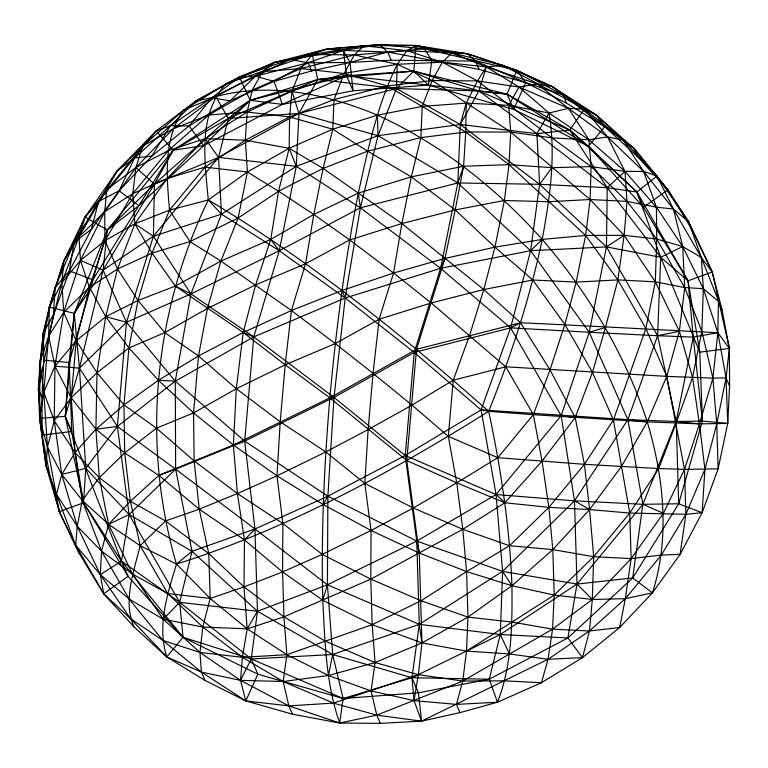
<?xml version="1.0" encoding="UTF-8"?>
<svg xmlns="http://www.w3.org/2000/svg" width="768" height="768" viewBox="0 0 768 768"><rect width="100%" height="100%" fill="white"/><g stroke="black" fill="none" stroke-linecap="round" stroke-linejoin="round"><path stroke-width="1.15" d="M292.445 714.202L288.835 705.869L283.21 681.504L286.858 654.691L283.93 616.838L282.566 571.949L282.883 523.517L276.979 475.824L280.224 421.834L285.197 364.81L291.418 310.512L305.578 263.75L313.795 214.454L323.098 168.413L332.765 129.216L334.051 99.562L344.083 73.498L354.374 54.931L363.907 45.744L406.915 50.688L451.814 52.944L486.336 66.883L518.938 87.034L548.986 113.011C556.224 155.078 549.878 197.894 542.198 239.414C529.882 298.282 511.085 355.584 488.688 411.341C500.89 468.758 509.731 527.011 511.939 585.734C512.323 624.864 511.978 665.261 497.51 702.211L460.013 712.618L421.555 721.162L380.352 723.36L339.725 723.034L292.445 714.202L245.779 700.915L205.008 680.429L166.829 656.938L134.035 626.918L103.699 593.798L79.315 553.526L59.328 511.642L45.994 465.744L39.619 418.339L38.4 389.232L39.984 362.323L43.306 333.062L49.334 307.085L63.907 260.726L85.066 217.046L117.072 171.043L156.211 130.896L195.83 100.973L239.338 77.002L274.685 62.39L327.274 48.97L379.67 44.64L416.035 45.485L467.414 53.75L516.797 70.339L552.307 86.582L596.592 115.229L633.917 148.358L667.862 189.811L688.627 221.741L712.224 271.958L722.006 309.638L729.36 348.432L729.6 386.16L727.728 423.427L718.109 468.826L702.125 512.736L680.102 554.342L652.445 592.848L619.69 627.494L582.461 657.648L541.478 682.704L497.51 702.211L456.451 704.4L414.048 700.618L371.098 690.931L328.435 675.523L286.858 654.691L247.181 628.829L210.154 598.435L176.486 564.086L140.179 545.683L108.576 524.333L82.262 500.438L61.766 474.48L47.453 446.938L39.619 418.339L39.984 362.323L49.334 307.085L63.907 260.726L74.054 242.429L117.072 171.043L142.819 145.949L183.504 110.275L226.032 83.846L274.685 62.39L312.307 54.528L363.907 45.744L416.035 45.485L451.814 52.944L502.762 65.27L552.307 86.582L584.419 109.075L633.917 148.358L667.862 189.811L692.237 230.074L712.224 271.958L729.36 348.432L726.048 377.942L716.746 423.955L704.928 469.315L685.862 514.282L661.334 555.082L625.325 598.694L589.469 630.998L548.054 659.27L421.555 721.162L376.79 715.133L333.437 703.114L283.21 681.504L242.381 657.312L202.81 627.053L167.75 593.558L132.586 574.118L101.539 551.126L77.242 526.224L56.496 494.323L45.994 465.744L39.619 418.339L43.766 392.275L48.672 336.077L49.334 307.085L61.805 282.72L78.989 236.832L85.066 217.046L142.819 145.949L156.211 130.896L170.448 125.702L211.958 97.661L239.338 77.002L290.141 59.414L327.274 48.97L379.67 44.64L424.406 48.806L467.414 53.75L516.797 70.339L562.944 94.848L596.592 115.229L623.136 139.978L656.986 176.035L688.627 221.741L692.237 230.074M637.517 156.682L604.733 126.662L562.944 94.848L525.773 82.685L475.507 61.066L391.2 60.25L387.648 52.032L379.67 44.64L343.43 50.448L346.56 75.734L282.317 104.39L203.654 145.651L173.213 150.221L156.211 130.896L98.554 201.562L85.066 217.046L55.085 287.616L43.306 333.062L38.4 389.232L42.202 435.168L49.555 473.962L59.328 511.642L83.51 502.771L85.766 468.355L79.43 368.102L74.256 313.363L103.075 270.173L153.418 236.246L221.443 214.157L296.323 166.33L378.01 135.658L460.291 124.483L536.899 133.67L569.702 130.022L607.229 187.709L660.71 257.29L688.042 280.838L712.224 271.958L701.347 257.587L682.704 246.528L656.746 239.04L624.115 235.315L585.619 235.44L542.198 239.414L494.928 247.152L444.97 258.442L393.552 273.014L341.942 290.515L291.418 310.512L243.216 332.506L198.518 355.958L158.438 380.304L123.955 404.918L95.914 429.226L75.014 452.602L61.766 474.48L56.496 494.323L75.706 545.184L103.699 593.798L128.064 576.346L121.469 561.11L65.261 416.371L74.256 313.363L92.861 279.821L173.213 150.221L228.374 118.445L317.75 79.507L413.789 71.136L478.886 90.95L569.702 130.022L636.902 192.019L643.498 207.254L688.042 280.838L693.254 337.104L676.205 421.498L642.874 504.307L577.008 584.074L500.275 634.531L411.955 677.741L343.133 698.496L251.28 658.982L183.043 637.296L121.469 561.11L83.51 502.771L71.779 431.434L69.158 362.515L107.338 229.987L154.397 184.147L228.374 118.445L250.186 100.32L346.56 75.734L507.091 94.157L588.509 146.304L636.902 192.019L688.042 280.838L699.773 352.166L702.403 421.085L678.691 503.779L632.698 577.949L567.898 637.949L489.235 679.219L418.474 692.803L343.133 698.496L257.875 674.218L183.043 637.296L128.064 576.346L83.51 502.771L65.261 416.371L69.158 362.515L74.256 313.363L107.338 229.987L173.213 150.221L250.186 100.32L317.75 79.507L346.56 75.734L413.789 71.136L507.091 94.157L569.702 130.022L588.509 146.304L643.498 207.254L667.862 189.811L637.517 156.682L633.917 148.358L604.733 126.662L566.544 103.181L525.773 82.685L516.797 70.339L424.406 48.806L387.648 52.032L343.43 50.448L327.274 48.97L226.032 83.846C197.357 114.442 204.893 161.933 208.301 199.949C153.869 311.952 141.158 444.403 176.486 564.086C167.51 593.75 156.778 626.16 166.829 656.938L201.398 672.096L245.779 700.915L288.835 705.869L333.437 703.114L418.339 674.669L462.739 681.043L504.605 680.842L541.478 682.704L548.054 659.27L552.576 629.136L554.198 595.094L552.816 549.6L548.88 507.35L542.045 461.069L533.347 414.682L505.776 366.806L431.194 302.966L393.552 273.014L349.69 239.942L313.795 214.454L278.563 191.261L247.411 172.013L204.998 167.136L167.155 178.445L132.768 193.642L104.717 211.776L78.989 236.832L63.907 260.726L61.805 282.72L48.672 336.077L39.984 362.323L43.766 392.275L47.453 446.938L59.328 511.642L79.315 553.526M343.43 50.448L274.685 62.39L262.531 71.606L215.779 96.576L183.504 110.275C162.893 139.219 166.733 176.698 169.498 210.134L189.955 241.584L220.906 261.072L291.418 310.512L335.28 343.574L373.046 373.382L411.965 405.11L448.33 436.378L497.837 457.68L584.419 464.323L658.714 468.538L684.499 469.382L718.109 468.826L716.746 423.955L712.896 378.125L701.837 331.363L684.71 287.597L656.746 239.04L627.005 201.398L591.101 166.608L552.038 137.923L477.485 80.957L442.387 62.218L406.915 50.688L354.374 54.931L301.027 68.544L252.24 90.154L208.781 114.96L168.298 150.614L132.768 193.642L104.957 240.672L89.453 287.28L76.214 340.771L71.242 397.795L75.014 452.602L82.262 500.438L77.242 526.224L75.706 545.184L100.32 574.656L129.12 599.03L163.181 619.171L199.949 652.426L240.518 680.352L288.835 705.869L339.725 723.034L343.133 698.496L332.678 654.509L327.427 584.803L327.878 496.205L334.003 397.382L345.197 298.022L360.355 207.83L378.01 135.658L396.422 88.55L397.277 64.291L406.915 50.688L416.035 45.485L424.406 48.806L431.827 60.566L428.419 85.104L353.078 90.797L282.317 104.39L250.186 100.32L203.654 145.651L138.864 205.651L107.338 229.987L103.075 270.173L79.43 368.102L65.261 416.371L71.779 431.434L42.202 435.168L41.952 397.44L43.824 360.173L43.306 333.062L53.443 314.784L69.427 270.864L91.45 229.258L119.107 190.762L151.862 156.106L189.091 125.962L230.074 100.896L274.042 81.398L307.987 62.774L343.43 50.448L350.006 62.438L353.078 90.797L346.56 75.734M391.2 60.25L350.006 62.438L307.987 62.774L255.446 76.186L239.338 77.002L195.83 100.973L170.448 125.702L134.563 157.949L117.072 171.043L78.989 236.832L80.458 260.438L89.453 287.28L105.744 316.694L128.928 347.962L158.438 380.304L193.546 412.925L233.386 445.037L276.979 475.824L323.251 504.557L371.059 530.506L419.232 553.037L466.579 571.603L511.939 585.734L554.198 595.094L592.301 599.453L625.325 598.694L652.445 592.848C670.243 537.082 663.677 477.11 647.261 421.872C625.344 354.518 588.336 292.934 542.198 239.414C495.898 187.882 440.698 143.904 377.386 115.162C326.774 93.821 269.894 82.147 215.779 96.576L173.222 128.822L142.819 145.949L135.888 167.539L132.768 193.642L134.832 223.805L152.054 253.152L175.354 286.099L243.216 332.506L285.197 364.81L329.856 397.834L406.771 460.56L456.73 482.842L504.845 502.762L548.88 507.35L589.574 509.568L629.75 513.053L685.862 514.282L702.125 512.736L704.928 469.315L699.437 423.869L692.534 377.405L679.354 331.238L655.315 281.808L624.115 235.315L590.112 199.526L510.701 132.019L432.24 80.515L397.277 64.291L354.374 54.931L312.307 54.528L301.027 68.544L291.994 91.162L289.594 116.909L289.162 148.291L278.563 191.261L270.739 239.434L255.648 284.87L243.216 332.506L236.314 388.733L233.386 445.037L237.418 493.536L244.483 539.962L243.994 586.925L247.181 628.829L242.381 657.312L240.518 680.352L245.779 700.915L257.875 674.218L251.28 658.982L179.674 602.323L121.469 561.11L129.11 514.512L117.379 426.451L126.49 322.262L153.418 236.246L154.397 184.147L173.213 150.221M727.728 423.427L702.403 421.085L676.205 421.498L627.898 419.645L481.066 409.891L405.216 455.472L327.878 496.205L254.957 528.989L191.99 551.328L176.486 564.086C287.424 529.075 390.403 472.81 488.688 411.341C400.934 333.811 309.005 260.093 208.301 199.949L221.443 214.157L279.264 250.723L345.197 298.022L414.211 352.454L481.066 409.891L488.688 411.341L533.347 414.682L647.261 421.872L699.437 423.869L727.728 423.427L726.048 377.942L717.859 332.726L703.315 288.643L682.704 246.528L656.41 207.187L624.95 171.379L588.912 139.786L548.986 113.011L508.79 105.322L466.253 103.104L422.17 106.406L377.386 115.162L332.765 129.216L289.162 148.291L247.411 172.013L208.301 199.949L169.498 210.134L134.832 223.805L104.957 240.672L80.458 260.438L61.805 282.72L63.725 312.346L76.214 340.771L96.989 372.701L123.955 404.918L156.432 428.189L194.141 460.915L237.418 493.536L282.883 523.517L322.214 554.4L370.79 579.13L421.066 600.758L467.962 617.098L511.891 622.042L552.576 629.136L589.469 630.998L619.69 627.494L625.325 598.694L631.133 558.595L629.75 513.053L613.402 420L592.454 372.346L564.864 324.432L532.79 280.013L494.928 247.152L455.213 209.933L411.302 176.832L367.632 151.181L332.765 129.216L289.594 116.909L247.162 112.032L208.781 114.96L173.222 128.822L135.888 167.539L104.717 211.776L80.458 260.438L63.725 312.346L54.922 366.211L54.259 420.701L61.766 474.48L77.242 526.224L100.32 574.656L130.435 618.586L166.829 656.938L183.043 637.296L179.674 602.323L191.99 551.328L175.632 469.181L175.277 381.149L190.944 293.933L221.443 214.157L218.544 157.382L228.374 118.445L215.779 96.576M416.035 45.485L413.789 71.136L428.419 85.104L513.677 109.392L588.509 146.304L604.733 126.662L596.592 115.229L502.762 65.27L486.336 66.883L442.387 62.218L397.277 64.291L344.083 73.498L291.994 91.162L247.162 112.032L205.162 138.624L167.155 178.445L134.832 223.805L117.542 268.992L105.744 316.694L96.989 372.701L95.914 429.226L99.312 477.658L108.576 524.333L132.586 574.118L163.181 619.171L179.674 602.323L257.453 611.27L327.427 584.803L416.755 541.094L496.032 494.544L561.158 415.68L589.21 332.266L606.461 246.902L607.229 187.709L624.95 171.379L643.613 171.456L656.986 176.035L673.392 209.03L701.347 257.587L722.006 309.638M566.544 103.181L562.944 94.848L552.307 86.582L537.341 83.981L486.336 66.883L477.485 80.957L466.253 103.104L465.744 132.019L463.603 166.253L455.213 209.933L444.97 258.442L416.486 349.306L406.771 460.56L419.232 553.037L421.958 642.922L418.339 674.669L414.048 700.618L421.555 721.162L418.474 692.803L411.955 677.741L419.28 624.317L416.755 541.094L405.216 455.472L414.211 352.454L440.582 268.32L457.834 182.957L463.603 166.253L509.021 164.64L551.914 167.683L591.101 166.608L624.95 171.379L627.005 201.398L624.115 235.315L617.885 279.917L605.482 327.494L592.454 372.346L575.184 417.59L542.045 461.069L504.845 502.762L462.826 529.306L370.79 579.13L283.93 616.838L247.181 628.829L202.81 627.053L163.181 619.171M397.277 64.291C377.174 104.717 367.997 149.347 358.32 193.114C344.966 260.755 336.086 329.194 329.856 397.834C324.221 465.13 321.053 532.694 322.752 600.24C325.018 641.424 325.757 683.75 339.725 723.034L376.79 715.133L462.739 681.043L552.576 629.136L592.301 599.453L631.133 558.595L663.446 513.302L684.499 469.382L699.437 423.869L712.896 378.125L717.859 332.726L718.445 301.421L703.315 288.643L684.71 287.597L655.315 281.808L617.885 279.917L576.182 282.106L532.79 280.013L483.773 289.546L431.194 302.966L379.152 319.219L335.28 343.574L285.197 364.81L236.314 388.733L193.546 412.925L156.432 428.189L124.694 452.928L99.312 477.658L82.262 500.438L101.539 551.126L129.12 599.03L162.874 640.426L201.398 672.096L205.008 680.429M592.301 599.453L593.702 556.704L589.574 509.568L584.419 464.323L575.184 417.59L550.013 369.888L520.579 322.752L483.773 289.546L401.856 223.546L323.098 168.413L289.162 148.291L245.338 140.189L205.162 138.624L168.298 150.614L135.888 167.539L106.771 189.6L104.717 211.776L104.957 240.672L117.542 268.992L138.01 300.461L164.784 332.64L198.518 355.958L236.314 388.733L280.224 421.834L325.814 451.93L364.81 483.437L413.28 507.984L462.826 529.306L509.578 545.722L552.816 549.6L593.702 556.704L631.133 558.595L661.334 555.082L680.102 554.342L685.862 514.282L684.499 469.382L666.768 376.368L645.869 328.531L617.885 279.917L585.619 235.44L509.021 164.64L465.744 132.019L387.35 85.968L344.083 73.498L301.027 68.544L262.531 71.606L252.24 90.154L247.162 112.032L245.338 140.189L247.411 172.013L238.109 218.026L220.906 261.072L207.456 308.448L198.518 355.958L193.546 412.925L194.141 460.915L199.229 509.194L208.79 553.574L210.154 598.435L202.81 627.053L199.949 652.426L201.398 672.096L240.518 680.352L283.21 681.504L328.435 675.523L375.062 662.554L421.958 642.922L467.962 617.098L511.939 585.734L552.816 549.6L589.574 509.568L621.322 466.646L647.261 421.872L666.768 376.368L679.354 331.238L684.71 287.597L682.704 246.528L673.392 209.03L643.613 171.456L623.136 139.978L607.565 136.925L588.912 139.786L552.038 137.923L510.701 132.019L465.744 132.019L420.931 137.578L367.632 151.181L323.098 168.413L278.563 191.261L238.109 218.026L189.955 241.584L152.054 253.152L117.542 268.992L89.453 287.28L63.725 312.346L48.672 336.077L54.922 366.211L71.242 397.795L95.914 429.226L124.694 452.928L158.822 475.373L199.229 509.194L244.483 539.962L282.566 571.949L322.752 600.24L372.173 624.672L421.958 642.922L466.522 651.091L509.434 653.952L548.054 659.27L582.461 657.648L589.469 630.998L592.301 599.453L577.008 584.074L502.598 571.373L416.755 541.094L327.878 496.205L244.675 441.091L175.277 381.149L126.49 322.262L103.075 270.173L80.458 260.438M497.51 702.211L489.235 679.219L500.275 634.531L502.598 571.373L496.032 494.544L481.066 409.891L510.586 327.869L530.611 250.704L539.606 184.291L536.899 133.67L548.986 113.011L568.445 108.336L584.419 109.075L607.565 136.925L643.613 171.456L656.41 207.187L656.746 239.04L655.315 281.808L645.869 328.531L613.402 420L584.419 464.323L548.88 507.35L509.578 545.722L466.579 571.603L421.066 600.758L372.173 624.672L286.858 654.691L242.381 657.312L199.949 652.426L162.874 640.426L130.435 618.586L103.699 593.798L100.32 574.656L101.539 551.126L108.576 524.333L130.378 501.274L158.822 475.373L233.386 445.037L244.675 441.091L334.003 397.382L414.211 352.454L510.586 327.869L520.579 322.752C586.368 325.757 652.128 329.395 717.859 332.726L729.36 348.432L699.773 352.166L660.71 257.29L636.902 192.019L607.229 187.709L539.606 184.291L457.834 182.957L360.355 207.83L279.264 250.723L190.944 293.933L126.49 322.262L79.43 368.102L54.922 366.211L43.766 392.275L54.259 420.701L75.014 452.602L99.312 477.658L130.378 501.274L165.542 520.963L208.79 553.574L243.994 586.925L283.93 616.838L324.845 640.944L375.062 662.554L418.339 674.669M702.125 512.736L678.691 503.779L676.205 421.498L657.61 335.722L660.71 257.29L682.704 246.528M652.445 592.848L632.698 577.949L642.874 504.307L627.898 419.645L589.21 332.266L530.611 250.704L457.834 182.957L460.291 124.483L466.253 103.104M460.013 712.618L456.451 704.4L462.739 681.043L466.522 651.091L467.962 617.098L466.579 571.603L462.826 529.306L456.73 482.842L448.33 436.378L453.235 380.208L469.622 335.299L483.773 289.546L494.928 247.152L504.365 200.477L509.021 164.64L510.701 132.019L508.79 105.322L518.938 87.034L537.341 83.981L568.445 108.336L607.565 136.925L624.95 171.379M240.518 680.352L251.28 658.982L257.453 611.27L254.957 528.989L244.675 441.091L253.776 336.902L279.264 250.723L296.323 166.33L298.944 113.424L291.994 91.162M41.952 397.44L38.4 389.232L53.443 314.784L55.085 287.616L69.427 270.864L74.054 242.429L91.45 229.258L98.554 201.562L119.107 190.762L134.563 157.949L151.862 156.106L170.448 125.702L189.091 125.962L211.958 97.661L290.141 59.414L307.987 62.774L311.549 70.982L350.006 62.438L387.648 52.032L479.117 69.398L525.773 82.685L513.677 109.392L507.091 94.157L516.797 70.339M582.461 657.648L567.898 637.949L577.008 584.074L574.483 500.842L561.158 415.68L510.586 327.869L440.582 268.32L360.355 207.83L296.323 166.33L218.544 157.382L154.397 184.147L103.075 270.173M328.435 675.523L332.678 654.509L419.28 624.317L502.598 571.373L574.483 500.842L627.898 419.645L657.61 335.722L606.461 246.902L539.606 184.291L460.291 124.483L396.422 88.55L317.75 79.507L298.944 113.424L218.544 157.382L153.418 236.246L190.944 293.933L253.776 336.902L334.003 397.382L405.216 455.472L496.032 494.544L574.483 500.842L642.874 504.307L678.691 503.779M322.752 600.24L327.427 584.803L254.957 528.989L175.632 469.181L117.379 426.451L79.43 368.102M460.291 124.483L478.886 90.95L486.336 66.883M61.766 474.48L85.766 468.355L117.379 426.451L175.277 381.149L253.776 336.902L345.197 298.022L440.582 268.32L444.97 258.442M323.251 504.557L327.878 496.205M247.181 628.829L257.453 611.27L191.99 551.328L129.11 514.512L85.766 468.355M569.702 130.022L584.419 109.075M414.211 352.454L416.486 349.306L520.579 322.752M539.606 184.291L551.914 167.683M54.922 366.211L76.214 340.771L105.744 316.694L138.01 300.461L175.354 286.099L220.906 261.072L270.739 239.434L313.795 214.454L358.32 193.114L411.302 176.832L463.603 166.253M244.483 539.962L254.957 528.989M228.374 118.445L298.944 113.424L396.422 88.55L413.789 71.136M108.576 524.333L129.11 514.512L175.632 469.181L244.675 441.091M440.582 268.32L530.611 250.704L542.198 239.414M636.902 192.019L656.986 176.035M530.611 250.704L606.461 246.902L624.115 235.315M100.32 574.656L121.469 561.11M466.522 651.091L554.198 595.094L593.702 556.704L629.75 513.053L658.714 468.538L676.128 423.178L692.534 377.405L701.837 331.363L703.315 288.643L701.347 257.587L688.627 221.741L673.392 209.03L656.41 207.187L627.005 201.398L590.112 199.526L548.611 201.734L504.365 200.477L455.213 209.933L401.856 223.546L349.69 239.942L305.578 263.75L255.648 284.87L207.456 308.448L164.784 332.64L128.928 347.962L96.989 372.701L71.242 397.795L54.259 420.701L47.453 446.938L45.994 465.744L49.555 473.962M233.386 445.037L329.856 397.834L416.486 349.306M158.822 475.373L175.632 469.181M510.586 327.869L589.21 332.266L605.482 327.494M195.83 100.973L211.958 97.661L230.074 100.896L255.446 76.186L274.042 81.398L311.549 70.982M589.21 332.266L657.61 335.722L679.354 331.238M657.61 335.722L693.254 337.104L717.859 332.726M95.914 429.226L117.379 426.451M577.008 584.074L632.698 577.949M329.856 397.834L334.003 397.382M39.619 418.339L65.261 416.371M251.28 658.982L332.678 654.509L411.955 677.741L489.235 679.219M396.422 88.55L478.886 90.95L507.091 94.157M158.438 380.304L175.277 381.149M327.427 584.803L419.28 624.317L500.275 634.531L567.898 637.949M43.824 360.173L69.158 362.515M676.205 421.498L699.437 423.869M627.898 419.645L647.261 421.872M561.158 415.68L575.184 417.59M606.461 246.902L660.71 257.29M49.334 307.085L74.256 313.363M105.744 316.694L126.49 322.262M298.944 113.424L378.01 135.658L457.834 182.957M69.427 270.864L92.861 279.821M243.216 332.506L253.776 336.902M642.874 504.307L663.446 513.302M175.354 286.099L190.944 293.933M257.453 611.27L332.678 654.509M574.483 500.842L589.574 509.568M85.066 217.046L107.338 229.987M134.832 223.805L153.418 236.246M478.886 90.95L536.899 133.67L607.229 187.709M119.107 190.762L138.864 205.651M135.888 167.539L154.397 184.147M496.032 494.544L504.845 502.762M270.739 239.434L279.264 250.723M189.091 125.962L203.654 145.651M205.162 138.624L218.544 157.382M502.598 571.373L511.939 585.734M129.11 514.512L179.674 602.323M500.275 634.531L509.434 653.952M239.338 77.002L250.186 100.32M729.6 386.16L726.048 377.942L712.896 378.125L666.768 376.368L505.776 366.806L453.235 380.208L411.965 405.11L368.131 429.581L325.814 451.93L276.979 475.824L237.418 493.536L199.229 509.194L165.542 520.963L140.179 545.683C133.834 571.594 122.678 600.96 134.035 626.918M479.117 69.398L475.507 61.066L467.414 53.75L451.814 52.944L442.387 62.218L432.24 80.515L422.17 106.406L420.931 137.578L411.302 176.832L401.856 223.546L393.552 273.014L379.152 319.219L373.046 373.382L368.131 429.581L364.81 483.437L371.059 530.506L370.79 579.13L372.173 624.672L375.062 662.554L371.098 690.931L376.79 715.133L380.352 723.36M341.942 290.515L345.197 298.022M289.162 148.291L296.323 166.33M274.042 81.398L282.317 104.39M405.216 455.472L406.771 460.56M312.307 54.528L317.75 79.507M416.755 541.094L419.232 553.037M419.28 624.317L421.958 642.922M358.32 193.114L360.355 207.83M693.254 337.104L702.403 421.085M411.955 677.741L414.048 700.618M377.386 115.162L378.01 135.658M591.101 166.608L590.112 199.526L585.619 235.44L576.182 282.106L564.864 324.432L550.013 369.888L533.347 414.682L497.837 457.68L456.73 482.842L413.28 507.984L371.059 530.506L322.214 554.4L282.566 571.949L243.994 586.925L210.154 598.435L167.75 593.558L140.179 545.683L130.378 501.274L124.694 452.928L123.955 404.918L128.928 347.962L138.01 300.461L152.054 253.152L169.498 210.134L204.998 167.136L245.338 140.189L289.594 116.909L334.051 99.562L387.35 85.968L432.24 80.515L477.485 80.957L518.938 87.034L568.445 108.336L588.912 139.786L591.101 166.608"/></g></svg>
